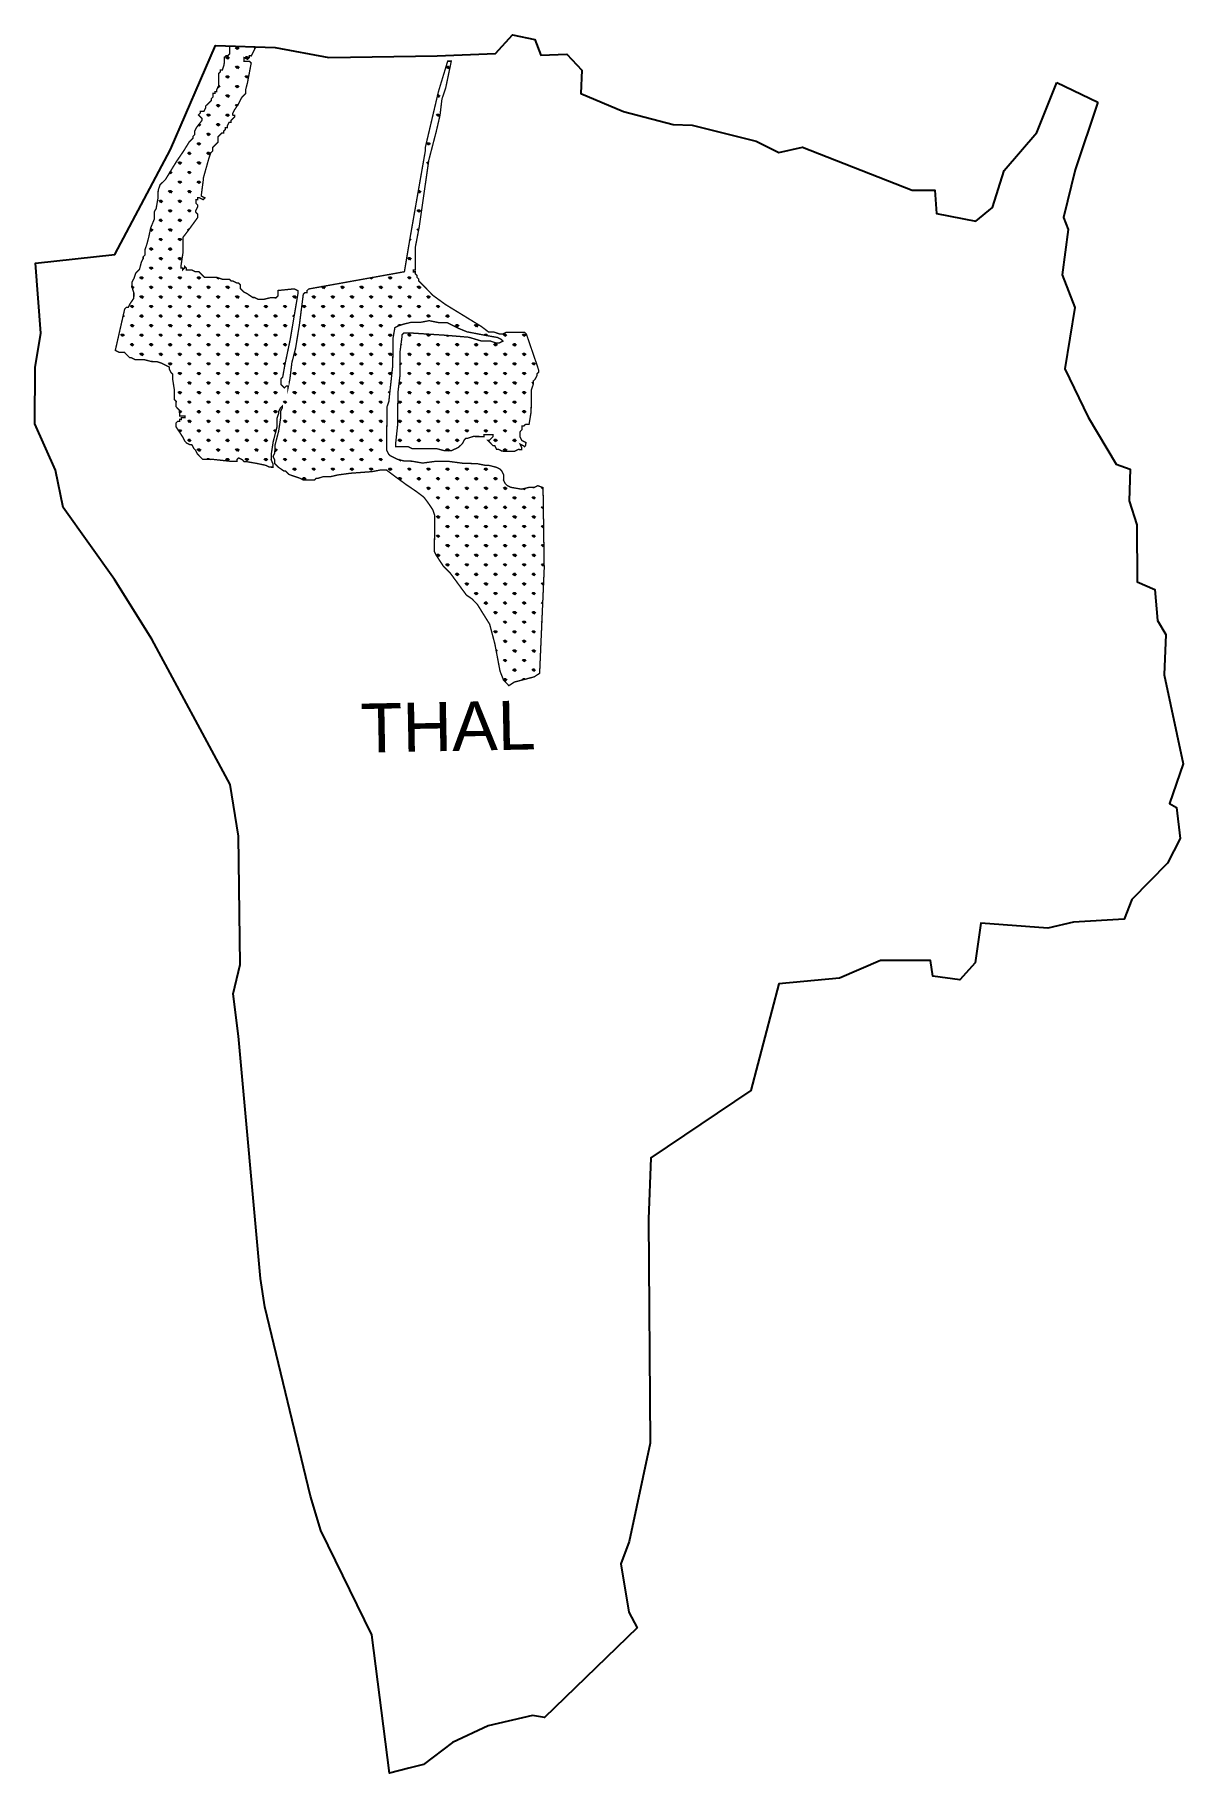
# Model space of a CAD drawing. Header units: metres. Extents: x 273943 to 276491, y 2065632 to 2069486.
import ezdxf

# ---------------------------------------------------------------- set-up
doc = ezdxf.new("R2010")
doc.units = ezdxf.units.M
doc.header["$MEASUREMENT"] = 0
for name, color, linetype in [('MANGROOVES', 112, 'Continuous'), ('village', 3, 'Continuous'), ('VILLAGE NAME', 250, 'Continuous')]:
    doc.layers.add(name, color=color, linetype=linetype)
doc.styles.get("Standard").update_dxf_attribs({"font": 'simplex.shx'})

msp = doc.modelspace()

# ---------------------------------------------------------------- hatches: boundary and pattern name
at = {"layer": 'MANGROOVES'}
h = msp.add_hatch(dxfattribs=at)
h.set_pattern_fill('GRASS', color=256, scale=30)
h.paths.add_polyline_path([(274510.1, 2068811), (274527, 2068910.9), (274527, 2068914.9), (274527.1, 2068918.8), (274519.1, 2068922.9), (274483.1, 2068919.2), (274483, 2068911.2), (274483, 2068907.2), (274479, 2068903.3), (274467, 2068903.4), (274450.9, 2068899.5), (274438.9, 2068899.6), (274431, 2068903.7), (274427, 2068903.7), (274415.1, 2068911.8), (274407.1, 2068915.9), (274403.1, 2068919.9), (274399.2, 2068924), (274399.2, 2068928), (274399.2, 2068932), (274395.3, 2068936), (274391.3, 2068936), (274383.3, 2068940.1), (274379.3, 2068940.1), (274375.4, 2068944.2), (274359.4, 2068944.3), (274347.4, 2068948.4), (274335.4, 2068948.5), (274327.4, 2068948.6), (274319.4, 2068948.7), (274315.5, 2068952.7), (274311.5, 2068956.7), (274307.5, 2068960.8), (274303.6, 2068960.8), (274299.6, 2068960.8), (274291.6, 2068964.9), (274279.6, 2068965), (274279.6, 2068969), (274275.7, 2068973), (274275.6, 2068969), (274271.6, 2068965.1), (274271.6, 2068969.1), (274267.6, 2068969.1), (274267.7, 2068973.1), (274271.9, 2069001.1), (274272, 2069005), (274272.1, 2069017), (274272.2, 2069033), (274272.2, 2069037), (274284.4, 2069052.9), (274304.6, 2069080.7), (274304.6, 2069084.7), (274304.7, 2069088.7), (274300.7, 2069092.8), (274300.7, 2069096.8), (274304.8, 2069104.7), (274304.8, 2069108.7), (274300.9, 2069112.8), (274300.9, 2069116.8), (274301, 2069120.7), (274305, 2069120.7), (274305, 2069124.7), (274309, 2069124.7), (274316.9, 2069120.6), (274321, 2069124.6), (274313, 2069128.6), (274313.1, 2069132.6), (274317.3, 2069164.6), (274317.4, 2069168.6), (274329.7, 2069212.5), (274333.8, 2069224.4), (274337.9, 2069228.4), (274337.9, 2069236.4), (274342, 2069240.3), (274350, 2069248.3), (274350.1, 2069252.3), (274350.1, 2069256.3), (274350.1, 2069260.3), (274354.2, 2069264.2), (274358.2, 2069268.2), (274362.2, 2069268.2), (274362.2, 2069272.2), (274366.3, 2069276.1), (274366.3, 2069280.1), (274370.3, 2069280.1), (274370.3, 2069284.1), (274374.4, 2069292), (274378.4, 2069292), (274378.4, 2069296), (274382.5, 2069300), (274386.5, 2069303.9), (274386.5, 2069307.9), (274382.5, 2069308), (274382.6, 2069312), (274386.6, 2069319.9), (274394.7, 2069331.8), (274402.9, 2069347.8), (274410.9, 2069355.7), (274411, 2069359.7), (274411, 2069363.7), (274415.2, 2069379.6), (274423.5, 2069423.6), (274419.6, 2069427.6), (274407.6, 2069427.7), (274407.6, 2069431.7), (274407.7, 2069435.7), (274415.6, 2069431.6), (274419.6, 2069435.6), (274419.7, 2069439.6), (274423.7, 2069439.5), (274433.9, 2069459.5), (274375.9, 2069461.5), (274375.9, 2069460), (274375.8, 2069452), (274375.8, 2069448), (274375.7, 2069444), (274371.7, 2069440), (274367.7, 2069440), (274363.7, 2069436.1), (274363.6, 2069432.1), (274363.6, 2069428.1), (274363.6, 2069424.1), (274363.5, 2069420.1), (274359.4, 2069408.1), (274355.4, 2069408.2), (274355.4, 2069404.2), (274351.4, 2069400.2), (274351.3, 2069396.2), (274351.3, 2069392.2), (274351.2, 2069384.2), (274351.2, 2069380.2), (274351.1, 2069372.2), (274347.1, 2069364.2), (274347, 2069360.3), (274343, 2069360.3), (274343, 2069356.3), (274339, 2069356.3), (274339, 2069352.3), (274338.9, 2069348.3), (274334.9, 2069344.4), (274334.9, 2069340.4), (274330.8, 2069336.4), (274326.8, 2069332.4), (274322.8, 2069328.5), (274322.7, 2069324.5), (274318.7, 2069316.5), (274314.7, 2069316.6), (274310.7, 2069316.6), (274310.6, 2069312.6), (274306.6, 2069308.6), (274310.6, 2069304.6), (274314.5, 2069300.6), (274314.5, 2069296.6), (274302.4, 2069280.7), (274298.3, 2069272.7), (274298.2, 2069264.7), (274294.2, 2069260.8), (274294.1, 2069256.8), (274286.1, 2069248.8), (274273.9, 2069228.9), (274257.7, 2069205.1), (274245.5, 2069185.2), (274233.4, 2069165.3), (274221.3, 2069153.4), (274217.2, 2069141.5), (274217.1, 2069133.5), (274217, 2069125.5), (274212.8, 2069101.5), (274208.8, 2069093.6), (274208.7, 2069081.6), (274208.6, 2069077.6), (274200.5, 2069057.7), (274196.3, 2069037.7), (274192.1, 2069021.7), (274188, 2069009.8), (274187.9, 2068997.8), (274183.9, 2068993.8), (274183.9, 2068989.8), (274179.8, 2068981.9), (274175.7, 2068965.9), (274167.6, 2068958), (274163.5, 2068946), (274159.4, 2068938.1), (274159.4, 2068934.1), (274159.3, 2068926.1), (274163.2, 2068914), (274163.2, 2068906), (274163.1, 2068902), (274155, 2068890.1), (274150.9, 2068882.2), (274147, 2068882.2), (274142.9, 2068878.2), (274122.1, 2068786.4), (274130.1, 2068782.4), (274134.1, 2068782.3), (274142.1, 2068782.3), (274146, 2068778.2), (274150, 2068774.2), (274154, 2068770.2), (274158, 2068770.1), (274165.9, 2068766.1), (274185.9, 2068765.9), (274201.9, 2068761.8), (274213.9, 2068761.7), (274225.8, 2068757.6), (274233.8, 2068753.5), (274241.7, 2068749.4), (274241.7, 2068745.4), (274245.6, 2068737.4), (274249.6, 2068733.4), (274249.5, 2068721.4), (274253.3, 2068697.3), (274253.2, 2068689.3), (274253.2, 2068685.3), (274253.1, 2068677.3), (274257.1, 2068673.3), (274257, 2068661.3), (274260.9, 2068657.3), (274264.9, 2068653.3), (274264.8, 2068649.3), (274264.8, 2068645.3), (274264.8, 2068641.3), (274268.8, 2068641.2), (274272.8, 2068641.2), (274276.8, 2068641.2), (274276.7, 2068637.2), (274272.7, 2068637.2), (274268.7, 2068637.2), (274268.7, 2068633.2), (274264.7, 2068633.3), (274264.7, 2068629.3), (274260.7, 2068629.3), (274256.6, 2068625.3), (274256.6, 2068621.3), (274256.6, 2068617.3), (274264.5, 2068605.3), (274272.4, 2068593.2), (274276.3, 2068585.2), (274280.2, 2068581.1), (274288.2, 2068577.1), (274292.2, 2068577), (274296.1, 2068569), (274300.1, 2068565), (274304, 2068556.9), (274311.9, 2068548.9), (274315.9, 2068544.8), (274339.9, 2068544.6), (274379.8, 2068540.3), (274391.8, 2068540.2), (274391.9, 2068544.2), (274395.9, 2068548.1), (274403.8, 2068544.1), (274407.8, 2068540), (274411.8, 2068540), (274435.8, 2068535.8), (274455.7, 2068531.6), (274463.7, 2068527.6), (274467.7, 2068527.5), (274471.7, 2068527.5), (274471.7, 2068531.5), (274471.7, 2068535.5), (274467.8, 2068543.5), (274467.9, 2068555.5), (274472.2, 2068583.5), (274480.4, 2068615.4), (274480.6, 2068635.4), (274484.7, 2068647.3), (274484.7, 2068651.3), (274488.8, 2068659.3), (274492.8, 2068663.3), (274492.8, 2068659.3), (274488.7, 2068651.3), (274488.6, 2068635.3), (274484.4, 2068607.3), (274476.1, 2068575.4), (274475.9, 2068559.4), (274471.9, 2068551.5), (274475.8, 2068543.4), (274475.7, 2068535.5), (274479.7, 2068531.4), (274483.7, 2068527.4), (274495.6, 2068519.3), (274499.6, 2068519.2), (274507.5, 2068511.2), (274519.5, 2068507.1), (274531.4, 2068503), (274539.4, 2068498.9), (274563.4, 2068498.7), (274567.4, 2068502.7), (274571.4, 2068502.6), (274583.4, 2068506.5), (274599.4, 2068506.4), (274615.4, 2068510.2), (274643.5, 2068514), (274691.5, 2068517.6), (274711.5, 2068521.4), (274715.5, 2068521.4), (274719.5, 2068521.3), (274723.5, 2068521.3), (274739.4, 2068509.2), (274767.2, 2068488.9), (274791, 2068472.7), (274806.9, 2068460.6), (274818.7, 2068444.5), (274826.6, 2068432.4), (274830.5, 2068420.4), (274830.2, 2068388.4), (274830, 2068356.4), (274829.8, 2068340.4), (274833.8, 2068332.4), (274841.6, 2068320.3), (274849.5, 2068308.3), (274861.4, 2068296.2), (274865.4, 2068292.1), (274900.9, 2068243.8), (274912.9, 2068235.7), (274924.8, 2068223.6), (274952.4, 2068179.4), (274964, 2068135.3), (274975.4, 2068075.3), (274983.2, 2068055.2), (274995.1, 2068043.1), (275007.2, 2068051), (275051.3, 2068062.6), (275063.3, 2068070.5), (275063.4, 2068074.5), (275073.4, 2068302.3), (275070.9, 2068478.3), (275070.9, 2068482.3), (275059, 2068486.4), (275050.9, 2068482.4), (275039, 2068482.5), (275022.9, 2068478.7), (274999, 2068482.9), (274991, 2068487), (274987.1, 2068491), (274983.1, 2068499), (274983.2, 2068503), (274983.2, 2068511), (274979.3, 2068519.1), (274975.3, 2068523.1), (274967.4, 2068527.2), (274951.4, 2068531.3), (274943.4, 2068531.4), (274923.5, 2068535.5), (274895.5, 2068535.8), (274863.6, 2068540.1), (274843.6, 2068540.2), (274831.6, 2068540.3), (274803.6, 2068536.6), (274779.6, 2068540.8), (274763.6, 2068540.9), (274747.7, 2068545.1), (274731.7, 2068553.2), (274727.8, 2068557.2), (274723.9, 2068565.3), (274724.7, 2068661.2), (274728.8, 2068673.2), (274737.5, 2068753.1), (274738, 2068813), (274742.2, 2068837), (274750.3, 2068840.9), (274762.3, 2068844.8), (274778.3, 2068848.7), (274798.3, 2068848.5), (274818.3, 2068852.3), (274838.3, 2068848.2), (274858.3, 2068848), (274882.1, 2068835.8), (274902.1, 2068827.6), (274946, 2068819.2), (274969.9, 2068815), (274977.9, 2068810.9), (274981.8, 2068806.9), (274973.8, 2068803), (274965.8, 2068803.1), (274953.8, 2068807.2), (274949.8, 2068807.2), (274933.9, 2068807.3), (274905.9, 2068815.6), (274854, 2068820), (274782.1, 2068824.7), (274770.1, 2068824.8), (274762.1, 2068824.8), (274758.1, 2068820.9), (274758, 2068816.9), (274753.8, 2068784.9), (274753.7, 2068776.9), (274753.6, 2068768.9), (274753.3, 2068728.9), (274749, 2068693), (274748.8, 2068673), (274748.7, 2068665), (274748.5, 2068637), (274748.3, 2068621), (274744, 2068581.1), (274743.9, 2068577.1), (274743.9, 2068573.1), (274755.9, 2068573), (274771.9, 2068572.8), (274779.9, 2068568.8), (274795.8, 2068568.6), (274819.8, 2068568.4), (274835.8, 2068568.3), (274851.8, 2068564.1), (274867.8, 2068564), (274875.8, 2068567.9), (274883.8, 2068571.9), (274887.9, 2068575.8), (274891.9, 2068579.8), (274896, 2068587.8), (274900, 2068591.7), (274904, 2068591.7), (274916, 2068595.6), (274920, 2068595.5), (274928, 2068595.5), (274936, 2068595.4), (274940, 2068595.4), (274940, 2068599.4), (274948, 2068599.3), (274952, 2068599.3), (274960, 2068599.2), (274960, 2068595.2), (274956, 2068591.2), (274951.9, 2068587.3), (274947.9, 2068587.3), (274951.9, 2068583.3), (274959.8, 2068575.2), (274963.8, 2068575.2), (274967.7, 2068567.1), (274971.7, 2068567.1), (274979.7, 2068563), (274995.7, 2068562.9), (275007.7, 2068562.8), (275015.7, 2068566.7), (275023.7, 2068566.6), (275023.7, 2068570.6), (275019.8, 2068578.7), (275027.8, 2068574.6), (275029.8, 2068572.6), (275031.8, 2068574.6), (275033, 2068582), (275031.8, 2068582.6), (275023.9, 2068586.6), (275019.9, 2068594.7), (275020, 2068602.7), (275020.1, 2068606.7), (275024.1, 2068610.6), (275024.2, 2068618.6), (275028.2, 2068618.6), (275032.2, 2068622.5), (275036.2, 2068622.5), (275039.8, 2068622.5), (275044.4, 2068650.4), (275044.8, 2068698.4), (275048.9, 2068710.4), (275049, 2068714.4), (275049, 2068718.4), (275053, 2068722.3), (275057.1, 2068730.3), (275057.2, 2068734.3), (275061.2, 2068738.2), (275061.2, 2068742.2), (275057.3, 2068754.3), (275033.9, 2068822.5), (275030, 2068826.5), (275026, 2068826.5), (275014, 2068826.6), (274990, 2068826.8), (274982, 2068822.9), (274974, 2068823), (274962, 2068827.1), (274950, 2068827.2), (274934.1, 2068839.3), (274894.4, 2068863.7), (274854.6, 2068888), (274826.8, 2068908.2), (274811, 2068924.4), (274795.1, 2068940.5), (274795.1, 2068944.5), (274791.2, 2068948.5), (274791.2, 2068952.5), (274787.2, 2068956.6), (274787.3, 2068960.6), (274783.3, 2068960.6), (274783.3, 2068964.6), (274787.3, 2068964.6), (274787.4, 2068976.5), (274787.8, 2069016.5), (274796.2, 2069060.4), (274817.4, 2069208.2), (274834, 2069272), (274842.3, 2069307.9), (274846.6, 2069343.9), (274854.8, 2069367.8), (274867.3, 2069427.7), (274859.3, 2069427.7), (274838.7, 2069359.9), (274809.7, 2069236.3), (274809.6, 2069228.3), (274776, 2069036.6), (274763.3, 2068960.8), (274551.1, 2068922.6), (274547, 2068918.7), (274547, 2068914.7), (274543, 2068914.7), (274539, 2068910.7), (274530.4, 2068842.9), (274521.9, 2068790.9), (274513.7, 2068759), (274509.4, 2068723.1), (274505.2, 2068703.1), (274505.2, 2068707.1), (274501.2, 2068707.2), (274497.2, 2068703.2), (274493.2, 2068707.2), (274489.3, 2068711.3), (274489.3, 2068715.3), (274489.3, 2068719.3), (274489.4, 2068723.3), (274493.4, 2068727.2), (274497.6, 2068751.2)])

# ---------------------------------------------------------------- linework, layer by layer
at = {"color": 3, "flags": 128}
msp.add_lwpolyline([(276210.6, 2069380.5), (276301.2, 2069337)], dxfattribs=at)
at = {"layer": 'MANGROOVES', "const_width": 2.98}
msp.add_lwpolyline([(274375.9, 2069461.5), (274375.9, 2069460), (274375.8, 2069452), (274375.8, 2069448), (274375.7, 2069444), (274371.7, 2069440), (274367.7, 2069440), (274363.7, 2069436.1), (274363.6, 2069432.1), (274363.6, 2069428.1), (274363.6, 2069424.1), (274363.5, 2069420.1), (274359.4, 2069408.1), (274355.4, 2069408.2), (274355.4, 2069404.2), (274351.4, 2069400.2), (274351.3, 2069396.2), (274351.3, 2069392.2), (274351.2, 2069384.2), (274351.2, 2069380.2), (274351.1, 2069372.2), (274347.1, 2069364.2), (274347, 2069360.3), (274343, 2069360.3), (274343, 2069356.3), (274339, 2069356.3), (274339, 2069352.3), (274338.9, 2069348.3), (274334.9, 2069344.4), (274334.9, 2069340.4), (274330.8, 2069336.4), (274326.8, 2069332.4), (274322.8, 2069328.5), (274322.7, 2069324.5), (274318.7, 2069316.5), (274314.7, 2069316.6), (274310.7, 2069316.6), (274310.6, 2069312.6), (274306.6, 2069308.6), (274310.6, 2069304.6), (274314.5, 2069300.6), (274314.5, 2069296.6), (274302.4, 2069280.7), (274298.3, 2069272.7), (274298.2, 2069264.7), (274294.2, 2069260.8), (274294.1, 2069256.8), (274286.1, 2069248.8), (274273.9, 2069228.9), (274257.7, 2069205.1), (274245.5, 2069185.2), (274233.4, 2069165.3), (274221.3, 2069153.4), (274217.2, 2069141.5), (274217.1, 2069133.5), (274217, 2069125.5), (274212.8, 2069101.5), (274208.8, 2069093.6), (274208.7, 2069081.6), (274208.6, 2069077.6), (274200.5, 2069057.7), (274196.3, 2069037.7), (274192.1, 2069021.7), (274188, 2069009.8), (274187.9, 2068997.8), (274183.9, 2068993.8), (274183.9, 2068989.8), (274179.8, 2068981.9), (274175.7, 2068965.9), (274167.6, 2068958), (274163.5, 2068946), (274159.4, 2068938.1), (274159.4, 2068934.1), (274159.3, 2068926.1), (274163.2, 2068914), (274163.2, 2068906), (274163.1, 2068902), (274155, 2068890.1), (274150.9, 2068882.2), (274147, 2068882.2), (274142.9, 2068878.2), (274122.1, 2068786.4), (274130.1, 2068782.4), (274134.1, 2068782.3), (274142.1, 2068782.3), (274146, 2068778.2), (274150, 2068774.2), (274154, 2068770.2), (274158, 2068770.1), (274165.9, 2068766.1), (274185.9, 2068765.9), (274201.9, 2068761.8), (274213.9, 2068761.7), (274225.8, 2068757.6), (274233.8, 2068753.5), (274241.7, 2068749.4), (274241.7, 2068745.4), (274245.6, 2068737.4), (274249.6, 2068733.4), (274249.5, 2068721.4), (274253.3, 2068697.3), (274253.2, 2068689.3), (274253.2, 2068685.3), (274253.1, 2068677.3), (274257.1, 2068673.3), (274257, 2068661.3), (274260.9, 2068657.3), (274264.9, 2068653.3), (274264.8, 2068649.3), (274264.8, 2068645.3), (274264.8, 2068641.3), (274268.8, 2068641.2), (274272.8, 2068641.2), (274276.8, 2068641.2), (274276.7, 2068637.2), (274272.7, 2068637.2), (274268.7, 2068637.2), (274268.7, 2068633.2), (274264.7, 2068633.3), (274264.7, 2068629.3), (274260.7, 2068629.3), (274256.6, 2068625.3), (274256.6, 2068621.3), (274256.6, 2068617.3), (274264.5, 2068605.3), (274272.4, 2068593.2), (274276.3, 2068585.2), (274280.2, 2068581.1), (274288.2, 2068577.1), (274292.2, 2068577), (274296.1, 2068569), (274300.1, 2068565), (274304, 2068556.9), (274311.9, 2068548.9), (274315.9, 2068544.8), (274339.9, 2068544.6), (274379.8, 2068540.3), (274391.8, 2068540.2), (274391.9, 2068544.2), (274395.9, 2068548.1), (274403.8, 2068544.1), (274407.8, 2068540), (274411.8, 2068540), (274435.8, 2068535.8), (274455.7, 2068531.6), (274463.7, 2068527.6), (274467.7, 2068527.5), (274471.7, 2068527.5), (274471.7, 2068531.5), (274471.7, 2068535.5), (274467.8, 2068543.5), (274467.9, 2068555.5), (274472.2, 2068583.5), (274480.4, 2068615.4), (274480.6, 2068635.4), (274484.7, 2068647.3), (274484.7, 2068651.3), (274488.8, 2068659.3), (274492.8, 2068663.3), (274492.8, 2068659.3), (274488.7, 2068651.3), (274488.6, 2068635.3), (274484.4, 2068607.3), (274476.1, 2068575.4), (274475.9, 2068559.4), (274471.9, 2068551.5), (274475.8, 2068543.4), (274475.7, 2068535.5), (274479.7, 2068531.4), (274483.7, 2068527.4), (274495.6, 2068519.3), (274499.6, 2068519.2), (274507.5, 2068511.2), (274519.5, 2068507.1), (274531.4, 2068503), (274539.4, 2068498.9), (274563.4, 2068498.7), (274567.4, 2068502.7), (274571.4, 2068502.6), (274583.4, 2068506.5), (274599.4, 2068506.4), (274615.4, 2068510.2), (274643.5, 2068514), (274691.5, 2068517.6), (274711.5, 2068521.4), (274715.5, 2068521.4), (274719.5, 2068521.3), (274723.5, 2068521.3), (274739.4, 2068509.2), (274767.2, 2068488.9), (274791, 2068472.7), (274806.9, 2068460.6), (274818.7, 2068444.5), (274826.6, 2068432.4), (274830.5, 2068420.4), (274830.2, 2068388.4), (274830, 2068356.4), (274829.8, 2068340.4), (274833.8, 2068332.4), (274841.6, 2068320.3), (274849.5, 2068308.3), (274861.4, 2068296.2), (274865.4, 2068292.1), (274900.9, 2068243.8), (274912.9, 2068235.7), (274924.8, 2068223.6), (274952.4, 2068179.4), (274964, 2068135.3), (274975.4, 2068075.3), (274983.2, 2068055.2), (274995.1, 2068043.1), (275007.2, 2068051), (275051.3, 2068062.6), (275063.3, 2068070.5), (275063.4, 2068074.5), (275073.4, 2068302.3), (275070.9, 2068478.3), (275070.9, 2068482.3), (275059, 2068486.4), (275050.9, 2068482.4), (275039, 2068482.5), (275022.9, 2068478.7), (274999, 2068482.9), (274991, 2068487), (274987.1, 2068491), (274983.1, 2068499), (274983.2, 2068503), (274983.2, 2068511), (274979.3, 2068519.1), (274975.3, 2068523.1), (274967.4, 2068527.2), (274951.4, 2068531.3), (274943.4, 2068531.4), (274923.5, 2068535.5), (274895.5, 2068535.8), (274863.6, 2068540.1), (274843.6, 2068540.2), (274831.6, 2068540.3), (274803.6, 2068536.6), (274779.6, 2068540.8), (274763.6, 2068540.9), (274747.7, 2068545.1), (274731.7, 2068553.2), (274727.8, 2068557.2), (274723.9, 2068565.3), (274724.7, 2068661.2), (274728.8, 2068673.2), (274737.5, 2068753.1), (274738, 2068813), (274742.2, 2068837), (274750.3, 2068840.9), (274762.3, 2068844.8), (274778.3, 2068848.7), (274798.3, 2068848.5), (274818.3, 2068852.3), (274838.3, 2068848.2), (274858.3, 2068848), (274882.1, 2068835.8), (274902.1, 2068827.6), (274946, 2068819.2), (274969.9, 2068815), (274977.9, 2068810.9), (274981.8, 2068806.9), (274973.8, 2068803), (274965.8, 2068803.1), (274953.8, 2068807.2), (274949.8, 2068807.2), (274933.9, 2068807.3), (274905.9, 2068815.6), (274854, 2068820), (274782.1, 2068824.7), (274770.1, 2068824.8), (274762.1, 2068824.8), (274758.1, 2068820.9), (274758, 2068816.9), (274753.8, 2068784.9), (274753.7, 2068776.9), (274753.6, 2068768.9), (274753.3, 2068728.9), (274749, 2068693), (274748.8, 2068673), (274748.7, 2068665), (274748.5, 2068637), (274748.3, 2068621), (274744, 2068581.1), (274743.9, 2068577.1), (274743.9, 2068573.1), (274755.9, 2068573), (274771.9, 2068572.8), (274779.9, 2068568.8), (274795.8, 2068568.6), (274819.8, 2068568.4), (274835.8, 2068568.3), (274851.8, 2068564.1), (274867.8, 2068564), (274875.8, 2068567.9), (274883.8, 2068571.9), (274887.9, 2068575.8), (274891.9, 2068579.8), (274896, 2068587.8), (274900, 2068591.7), (274904, 2068591.7), (274916, 2068595.6), (274920, 2068595.5), (274928, 2068595.5), (274936, 2068595.4), (274940, 2068595.4), (274940, 2068599.4), (274948, 2068599.3), (274952, 2068599.3), (274960, 2068599.2), (274960, 2068595.2), (274956, 2068591.2), (274951.9, 2068587.3), (274947.9, 2068587.3), (274951.9, 2068583.3), (274959.8, 2068575.2), (274963.8, 2068575.2), (274967.7, 2068567.1), (274971.7, 2068567.1), (274979.7, 2068563), (274995.7, 2068562.9), (275007.7, 2068562.8), (275015.7, 2068566.7), (275023.7, 2068566.6), (275023.7, 2068570.6), (275019.8, 2068578.7), (275027.8, 2068574.6), (275029.8, 2068572.6), (275031.8, 2068574.6), (275033, 2068582), (275031.8, 2068582.6), (275023.9, 2068586.6), (275019.9, 2068594.7), (275020, 2068602.7), (275020.1, 2068606.7), (275024.1, 2068610.6), (275024.2, 2068618.6), (275028.2, 2068618.6), (275032.2, 2068622.5), (275036.2, 2068622.5), (275039.8, 2068622.5), (275044.4, 2068650.4), (275044.8, 2068698.4), (275048.9, 2068710.4), (275049, 2068714.4), (275049, 2068718.4), (275053, 2068722.3), (275057.1, 2068730.3), (275057.2, 2068734.3), (275061.2, 2068738.2), (275061.2, 2068742.2), (275057.3, 2068754.3), (275033.9, 2068822.5), (275030, 2068826.5), (275026, 2068826.5), (275014, 2068826.6), (274990, 2068826.8), (274982, 2068822.9), (274974, 2068823), (274962, 2068827.1), (274950, 2068827.2), (274934.1, 2068839.3), (274894.4, 2068863.7), (274854.6, 2068888), (274826.8, 2068908.2), (274811, 2068924.4), (274795.1, 2068940.5), (274795.1, 2068944.5), (274791.2, 2068948.5), (274791.2, 2068952.5), (274787.2, 2068956.6), (274787.3, 2068960.6), (274783.3, 2068960.6), (274783.3, 2068964.6), (274787.3, 2068964.6), (274787.4, 2068976.5), (274787.8, 2069016.5), (274796.2, 2069060.4), (274817.4, 2069208.2), (274834, 2069272), (274842.3, 2069307.9), (274846.6, 2069343.9), (274854.8, 2069367.8), (274867.3, 2069427.7), (274859.3, 2069427.7), (274838.7, 2069359.9), (274809.7, 2069236.3), (274809.6, 2069228.3), (274776, 2069036.6), (274763.3, 2068960.8), (274551.1, 2068922.6), (274547, 2068918.7), (274547, 2068914.7), (274543, 2068914.7), (274539, 2068910.7), (274530.4, 2068842.9), (274521.9, 2068790.9), (274513.7, 2068759), (274509.4, 2068723.1), (274505.2, 2068703.1), (274505.2, 2068707.1), (274501.2, 2068707.2), (274497.2, 2068703.2), (274493.2, 2068707.2), (274489.3, 2068711.3), (274489.3, 2068715.3), (274489.3, 2068719.3), (274489.4, 2068723.3), (274493.4, 2068727.2), (274497.6, 2068751.2), (274510.1, 2068811), (274527, 2068910.9), (274527, 2068914.9), (274527.1, 2068918.8), (274519.1, 2068922.9), (274483.1, 2068919.2), (274483, 2068911.2), (274483, 2068907.2), (274479, 2068903.3), (274467, 2068903.4), (274450.9, 2068899.5), (274438.9, 2068899.6), (274431, 2068903.7), (274427, 2068903.7), (274415.1, 2068911.8), (274407.1, 2068915.9), (274403.1, 2068919.9), (274399.2, 2068924), (274399.2, 2068928), (274399.2, 2068932), (274395.3, 2068936), (274391.3, 2068936), (274383.3, 2068940.1), (274379.3, 2068940.1), (274375.4, 2068944.2), (274359.4, 2068944.3), (274347.4, 2068948.4), (274335.4, 2068948.5), (274327.4, 2068948.6), (274319.4, 2068948.7), (274315.5, 2068952.7), (274311.5, 2068956.7), (274307.5, 2068960.8), (274303.6, 2068960.8), (274299.6, 2068960.8), (274291.6, 2068964.9), (274279.6, 2068965), (274279.6, 2068969), (274275.7, 2068973), (274275.6, 2068969), (274271.6, 2068965.1), (274271.6, 2068969.1), (274267.6, 2068969.1), (274267.7, 2068973.1), (274271.9, 2069001.1), (274272, 2069005), (274272.1, 2069017), (274272.2, 2069033), (274272.2, 2069037), (274284.4, 2069052.9), (274304.6, 2069080.7), (274304.6, 2069084.7), (274304.7, 2069088.7), (274300.7, 2069092.8), (274300.7, 2069096.8), (274304.8, 2069104.7), (274304.8, 2069108.7), (274300.9, 2069112.8), (274300.9, 2069116.8), (274301, 2069120.7), (274305, 2069120.7), (274305, 2069124.7), (274309, 2069124.7), (274316.9, 2069120.6), (274321, 2069124.6), (274313, 2069128.6), (274313.1, 2069132.6), (274317.3, 2069164.6), (274317.4, 2069168.6), (274329.7, 2069212.5), (274333.8, 2069224.4), (274337.9, 2069228.4), (274337.9, 2069236.4), (274342, 2069240.3), (274350, 2069248.3), (274350.1, 2069252.3), (274350.1, 2069256.3), (274350.1, 2069260.3), (274354.2, 2069264.2), (274358.2, 2069268.2), (274362.2, 2069268.2), (274362.2, 2069272.2), (274366.3, 2069276.1), (274366.3, 2069280.1), (274370.3, 2069280.1), (274370.3, 2069284.1), (274374.4, 2069292), (274378.4, 2069292), (274378.4, 2069296), (274382.5, 2069300), (274386.5, 2069303.9), (274386.5, 2069307.9), (274382.5, 2069308), (274382.6, 2069312), (274386.6, 2069319.9), (274394.7, 2069331.8), (274402.9, 2069347.8), (274410.9, 2069355.7), (274411, 2069359.7), (274411, 2069363.7), (274415.2, 2069379.6), (274423.5, 2069423.6), (274419.6, 2069427.6), (274407.6, 2069427.7), (274407.6, 2069431.7), (274407.7, 2069435.7), (274415.6, 2069431.6), (274419.6, 2069435.6), (274419.7, 2069439.6), (274423.7, 2069439.5), (274433.9, 2069459.5)], dxfattribs=at)
at = {"layer": 'village', "color": 3}
for points in [[(276490.8, 2067869.5, 0), (276460.2, 2067781.6, 0), (276476, 2067772.6, 0), (276483.8, 2067703.8, 0), (276455.8, 2067649.2, 0), (276376.5, 2067568.9, 0), (276359.5, 2067525.4, 0), (276247.7, 2067518.7, 0), (276190.7, 2067505.5, 0), (276041.9, 2067516.1, 0), (276028.9, 2067428.4, 0), (275995, 2067390.5, 0), (275935.1, 2067398.8, 0), (275930.1, 2067433.4, 0), (275819.6, 2067433.4, 0), (275728.6, 2067394.3, 0), (275594, 2067381.8, 0), (275532, 2067145.6, 0), (275309.6, 2066996.2, 0), (275304.5, 2066860.1, 0), (275308.4, 2066363.3, 0), (275261.9, 2066145.4, 0), (275243.5, 2066095.6, 0), (275261, 2065988.9, 0), (275279.7, 2065953.7, 0), (275074.3, 2065755.5, 0), (275047.7, 2065759.8, 0), (274949.1, 2065736.5, 0), (274870.1, 2065700.1, 0), (274805.6, 2065651, 0), (274773.2, 2065642.7, 0), (274730.4, 2065631.6, 0), (274691.2, 2065938.3, 0), (274577.7, 2066169.5, 0), (274555.4, 2066246.2, 0), (274454, 2066665.5, 0), (274444.1, 2066728.6, 0), (274395, 2067265.8, 0), (274383.3, 2067359.5, 0), (274399, 2067424.8, 0), (274395.1, 2067709.1, 0), (274376.6, 2067823.8, 0), (274202.8, 2068146.4, 0), (274120.5, 2068278.5, 0), (274006.3, 2068437.9, 0), (273989.1, 2068521.2, 0), (273943.5, 2068623.9, 0), (273944, 2068748.5, 0), (273956.6, 2068824.3, 0), (273944.8, 2068979.9, 0), (274121.4, 2068998.7, 0), (274244.3, 2069232.2, 0), (274344.3, 2069462.6, 0), (274476.8, 2069458.1, 0), (274596, 2069435.5, 0), (274835.8, 2069439.4, 0), (274965.6, 2069444.9, 0), (275003, 2069486.2, 0), (275052.5, 2069475.6, 0), (275065.9, 2069441.2, 0), (275123.7, 2069443.1, 0), (275157.2, 2069408, 0), (275154.5, 2069355.9, 0), (275249.1, 2069316.2, 0), (275359.7, 2069287, 0), (275401.8, 2069285.9, 0), (275543.3, 2069250.2, 0), (275593.9, 2069225.4, 0), (275646, 2069236.9, 0), (275889.6, 2069142, 0), (275939.6, 2069141.4, 0), (275943.8, 2069089.6, 0), (276030.7, 2069073.1, 0), (276068, 2069103.3, 0), (276093.6, 2069185.1, 0), (276165.8, 2069269.9, 0), (276210.6, 2069380.5, 0)], [(276301.2, 2069337, 0), (276250.9, 2069187, 0), (276225.4, 2069081, 0), (276235.3, 2069054.1, 0), (276222.5, 2068954, 0), (276250.1, 2068881.6, 0), (276227.9, 2068745.8, 0), (276279.6, 2068638.7, 0), (276341.7, 2068534.2, 0), (276372.8, 2068523.4, 0), (276370.5, 2068452.7, 0), (276388, 2068399.7, 0), (276388.8, 2068273.3, 0), (276427.7, 2068256.1, 0), (276433.8, 2068187.8, 0), (276452, 2068156.4, 0), (276448.8, 2068066.9, 0), (276490.8, 2067869.5, 0)]]:
    msp.add_polyline3d(points, dxfattribs=at)

# ---------------------------------------------------------------- texts
at = {"layer": 'VILLAGE NAME', "insert": (274665.2, 2068003.1), "char_height": 108.748, "attachment_point": 1, "rotation": 1.1028}
msp.add_mtext_dynamic_manual_height_columns('{\\fArial|b0|i0|c0|p34;THAL}', width=726.929, gutter_width=543.7, heights=[0], dxfattribs=at)

doc.saveas('drawing.dxf')
